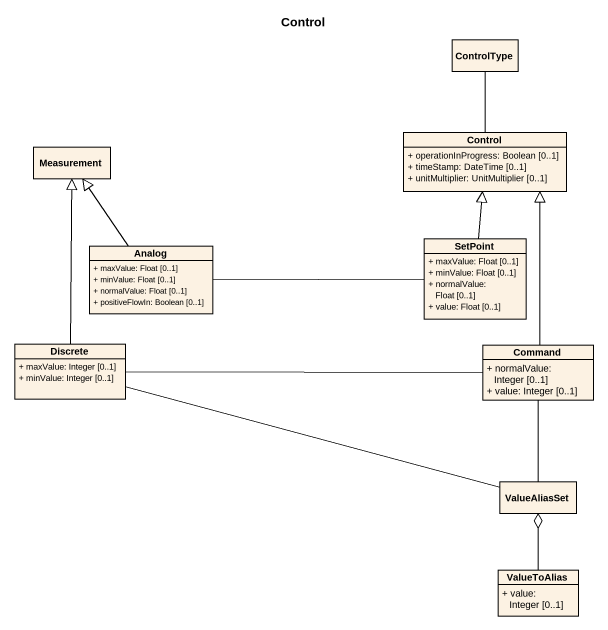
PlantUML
@startuml
title Control
hide circle
hide empty members
skinparam classAttributeIconSize 0
class ControlType
class Measurement
class "Control" as Control_ {
  + operationInProgress: Boolean [0..1]
  + timeStamp: DateTime [0..1]
  + unitMultiplier: UnitMultiplier [0..1]
}
class SetPoint {
  + maxValue: Float [0..1]
  + minValue: Float [0..1]
  + normalValue: Float [0..1]
  + value: Float [0..1]
}
class Analog {
  + maxValue: Float [0..1]
  + minValue: Float [0..1]
  + normalValue: Float [0..1]
  + positiveFlowIn: Boolean [0..1]
}
class Discrete {
  + maxValue: Integer [0..1]
  + minValue: Integer [0..1]
}
class Command {
  + normalValue: Integer [0..1]
  + value: Integer [0..1]
}
class ValueAliasSet
class ValueToAlias {
  + value: Integer [0..1]
}
ControlType -- Control_
SetPoint -up-|> Control_
Analog -up-|> Measurement
Analog -right- SetPoint
Discrete -up-|> Measurement
Discrete -right- Command
Command -up-|> Control_
Command -- ValueAliasSet
ValueAliasSet -left- Discrete
ValueAliasSet o-- ValueToAlias
@enduml
